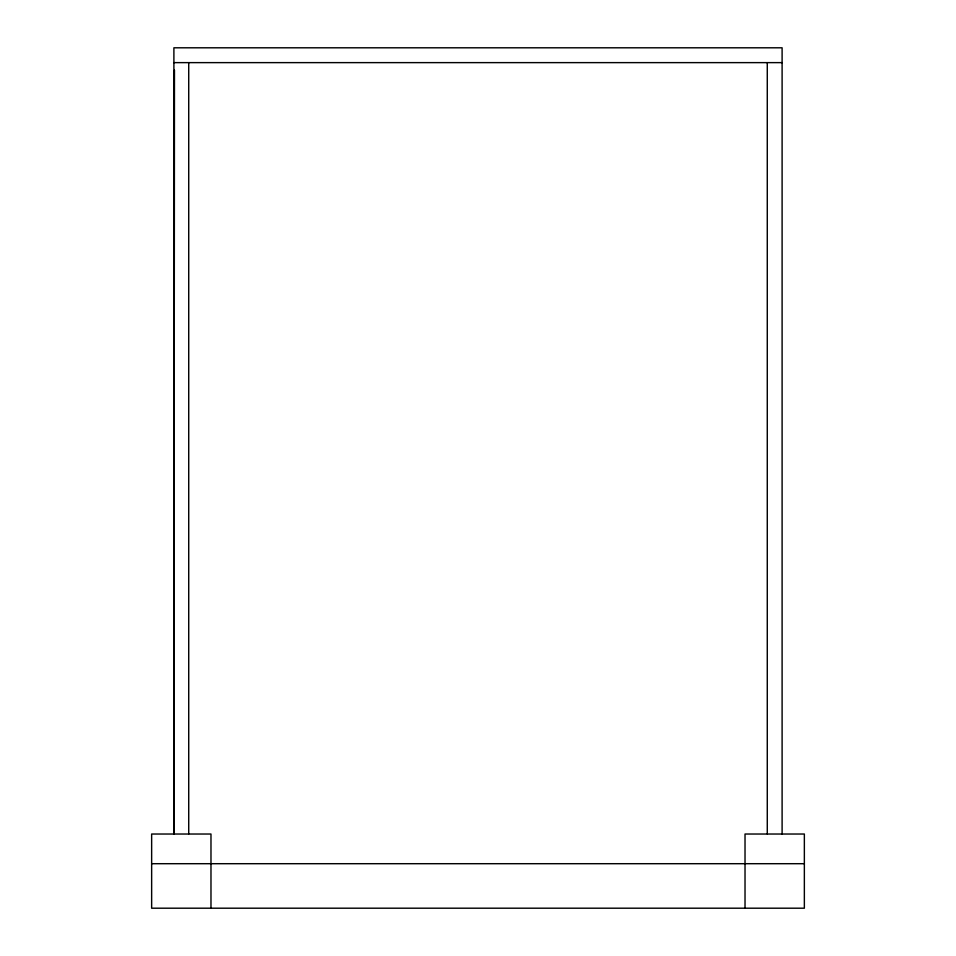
<?xml version="1.0" encoding="UTF-8"?>
<svg xmlns="http://www.w3.org/2000/svg" width="956" height="956" viewBox="0 0 956 956"><rect width="100%" height="100%" fill="white"/><g stroke="black" fill="none" stroke-linecap="round" stroke-linejoin="round"><path stroke-width="1.43" d="M173.896 834.026L174.47 70.182M173.896 62.63L782.104 62.63M151.646 863.698L804.355 863.698M782.104 834.026L782.104 47.8L173.896 47.8L173.896 833.859M767.274 62.63L767.274 833.859M745.023 908.2L745.023 834.026L804.355 834.026L804.355 908.2L151.646 908.2L151.646 834.026L210.977 834.026L210.977 908.2M188.726 62.63L188.726 833.859"/></g></svg>
